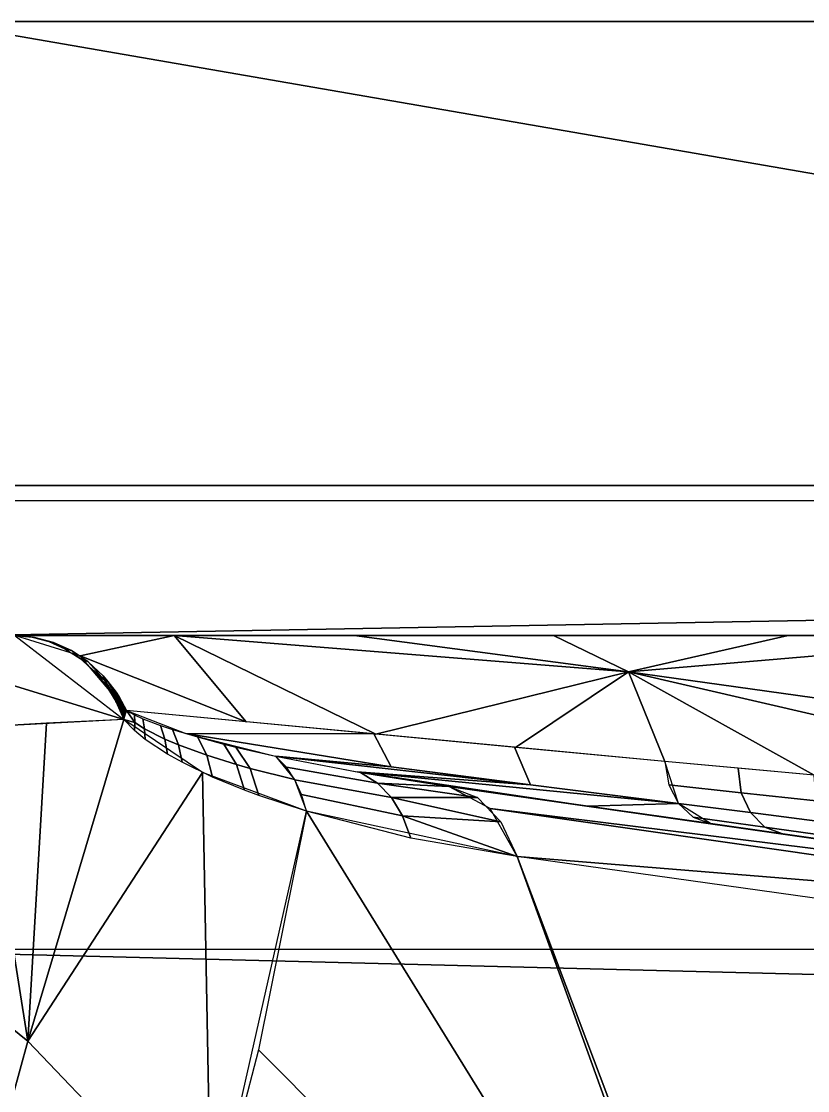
# Model space of a CAD drawing. Extents: x -48 to 59, y -19 to 0.
# Drawn here: x -34.174 to -31.358, y -3.776 to 0.053 of the extents above; entities that cross this region are included whole.
import ezdxf

# ---------------------------------------------------------------- set-up
doc = ezdxf.new("R2010")
doc.units = 0
doc.header["$MEASUREMENT"] = 0
doc.layers.add('IGES LEVEL 0', color=7, linetype='CONTINUOUS')

msp = doc.modelspace()

# ---------------------------------------------------------------- linework, layer by layer
at = {"layer": 'IGES LEVEL 0'}
for points in [[(-34.9167, -1.6089, 23.2895), (-34.9412, 0.0531, 23.3421), (-14.6261, 0.0531, 27.2294), (-14.6084, -1.6089, 27.1741)], [(-34.9412, 0.0531, 23.3421), (-34.9412, 0.0531, 23.3421), (-34.4903, 0.0531, 21.5984), (-29.5445, 0.0531, 22.7928)], [(-29.5445, 0.0531, 22.7928), (-29.5445, 0.0531, 22.7928), (-29.2433, 0.0531, 24.7052), (-34.9412, 0.0531, 23.3421)], [(-24.5684, -1.6641, 23.7692), (-24.5684, -1.6641, 23.7692), (-34.465, -1.6641, 21.544), (-34.4902, 0.0531, 21.5984)], [(-24.5684, -1.6641, 23.7692), (-24.5684, -1.6641, 23.7692), (-34.4902, 0.0531, 21.5984), (-24.567, 0.0531, 23.8291)], [(-34.8921, -3.271, 23.2369), (-34.9167, -1.6089, 23.2895), (-14.6084, -1.6089, 27.1741), (-14.5908, -3.271, 27.1188)], [(-7.6345, -1.6641, 26.0899), (-7.6345, -1.6641, 26.0899), (-34.4654, -1.6641, 21.5439), (-34.34, -2.1469, 21.0602)], [(-7.6345, -1.6641, 26.0899), (-7.6345, -1.6641, 26.0899), (-34.34, -2.1469, 21.0602), (-7.5932, -2.1469, 25.5919)], [(-32.2679, -2.1469, 17.7669), (-32.2679, -2.1469, 17.7669), (-41.0052, -2.1469, 16.1889), (-40.844, -2.1469, 17.4276)], [(-32.2679, -2.1469, 17.7669), (-32.2679, -2.1469, 17.7669), (-40.857, -2.1469, 15.9998), (-41.0052, -2.1469, 16.1889)], [(-32.2679, -2.1469, 17.7669), (-32.2679, -2.1469, 17.7669), (-40.768, -2.1469, 15.9109), (-40.857, -2.1469, 15.9998)], [(-32.2679, -2.1469, 17.7669), (-32.2679, -2.1469, 17.7669), (-40.844, -2.1469, 17.4276), (-34.34, -2.1469, 21.0602)], [(-40.768, -2.1469, 15.9109), (-40.768, -2.1469, 15.9109), (-32.2679, -2.1469, 17.7669), (-34.1977, -2.1469, 14.5557)], [(-34.4874, -2.238, 13.401), (-34.4874, -2.238, 13.401), (-34.1977, -2.1469, 14.5557), (-33.8071, -2.4471, 14.3158)], [(-34.34, -2.1469, 21.0602), (-34.34, -2.1469, 21.0602), (-25.8156, -2.1469, 21.852), (-32.2679, -2.1469, 17.7669)], [(-25.8156, -2.1469, 21.852), (-25.8156, -2.1469, 21.852), (-34.34, -2.1469, 21.0602), (-29.4187, -2.1469, 22.2489)], [(-34.1277, -2.153, 14.5227), (-34.1277, -2.153, 14.5227), (-34.1977, -2.1469, 14.5557), (-34.1362, -2.1522, 14.5179)], [(-33.9638, -2.219, 14.4453), (-33.9638, -2.219, 14.4453), (-34.1977, -2.1469, 14.5557), (-33.6266, -2.1469, 15.6683)], [(-34.1277, -2.153, 14.5227), (-34.1277, -2.153, 14.5227), (-34.1362, -2.1522, 14.5179), (-34.0759, -2.1678, 14.4809)], [(-34.0759, -2.1678, 14.4809), (-34.0759, -2.1678, 14.4809), (-34.0595, -2.1709, 14.4905), (-34.1277, -2.153, 14.5227)], [(-34.0595, -2.1709, 14.4905), (-34.0595, -2.1709, 14.4905), (-34.0759, -2.1678, 14.4809), (-34.0182, -2.1935, 14.4454)], [(-34.0182, -2.1935, 14.4454), (-34.0182, -2.1935, 14.4454), (-33.9945, -2.2002, 14.4598), (-34.0595, -2.1709, 14.4905)], [(-33.3694, -2.4554, 15.1753), (-33.3694, -2.4554, 15.1753), (-33.9638, -2.219, 14.4453), (-33.6266, -2.1469, 15.6683)], [(-31.999, -2.2763, 17.5661), (-31.999, -2.2763, 17.5661), (-33.6266, -2.1469, 15.6683), (-32.9823, -2.1469, 16.7403)], [(-33.6266, -2.1469, 15.6683), (-33.6266, -2.1469, 15.6683), (-32.9045, -2.4996, 15.9625), (-33.3694, -2.4554, 15.1753)], [(-32.9045, -2.4996, 15.9625), (-32.9045, -2.4996, 15.9625), (-33.6266, -2.1469, 15.6683), (-31.999, -2.2763, 17.5661)], [(-31.999, -2.2763, 17.5661), (-31.999, -2.2763, 17.5661), (-32.9823, -2.1469, 16.7403), (-32.2679, -2.1469, 17.7669)], [(-31.4277, -2.1469, 18.7598), (-31.4277, -2.1469, 18.7598), (-31.999, -2.2763, 17.5661), (-32.2679, -2.1469, 17.7669)], [(-31.999, -2.2763, 17.5661), (-31.999, -2.2763, 17.5661), (-31.4277, -2.1469, 18.7598), (-30.4732, -2.1469, 19.6434)], [(-30.4732, -2.1469, 19.6434), (-30.4732, -2.1469, 19.6434), (-29.3505, -2.6469, 19.8527), (-31.999, -2.2763, 17.5661)], [(-33.9945, -2.2002, 14.4598), (-33.9945, -2.2002, 14.4598), (-34.0182, -2.1935, 14.4454), (-33.9643, -2.2287, 14.4123)], [(-33.9643, -2.2287, 14.4123), (-33.9643, -2.2287, 14.4123), (-33.9345, -2.2404, 14.4315), (-33.9945, -2.2002, 14.4598)], [(-33.3694, -2.4554, 15.1753), (-33.3694, -2.4554, 15.1753), (-33.7973, -2.4145, 14.3668), (-33.9638, -2.219, 14.4453)], [(-34.4874, -2.238, 13.401), (-34.4874, -2.238, 13.401), (-33.8071, -2.4471, 14.3158), (-34.3224, -2.4743, 13.3251)], [(-33.8752, -2.3075, 14.3803), (-33.8752, -2.3075, 14.3803), (-33.9643, -2.2287, 14.4123), (-33.9152, -2.2726, 14.3822)], [(-33.9345, -2.2404, 14.4315), (-33.9345, -2.2404, 14.4315), (-33.9643, -2.2287, 14.4123), (-33.8752, -2.3075, 14.3803)], [(-33.8752, -2.3075, 14.3803), (-33.8752, -2.3075, 14.3803), (-33.8808, -2.2903, 14.4061), (-33.9345, -2.2404, 14.4315)], [(-33.8752, -2.3075, 14.3803), (-33.8752, -2.3075, 14.3803), (-33.9152, -2.2726, 14.3822), (-33.8721, -2.3244, 14.3557)], [(-33.8642, -2.3105, 14.3957), (-33.8642, -2.3105, 14.3957), (-33.8347, -2.3488, 14.3844), (-33.8808, -2.2903, 14.4061)], [(-33.8808, -2.2903, 14.4061), (-33.8808, -2.2903, 14.4061), (-33.8752, -2.3075, 14.3803), (-33.8642, -2.3105, 14.3957)], [(-31.999, -2.2763, 17.5661), (-31.999, -2.2763, 17.5661), (-32.404, -2.547, 16.7274), (-32.9045, -2.4996, 15.9625)], [(-31.999, -2.2763, 17.5661), (-31.999, -2.2763, 17.5661), (-31.8692, -2.5974, 17.4692), (-32.404, -2.547, 16.7274)], [(-31.3346, -2.6469, 18.1225), (-31.3346, -2.6469, 18.1225), (-31.8692, -2.5974, 17.4692), (-31.999, -2.2763, 17.5661)], [(-31.999, -2.2763, 17.5661), (-31.999, -2.2763, 17.5661), (-30.3986, -2.6469, 19.0519), (-31.3346, -2.6469, 18.1225)], [(-31.999, -2.2763, 17.5661), (-31.999, -2.2763, 17.5661), (-29.3505, -2.6469, 19.8527), (-30.3986, -2.6469, 19.0519)], [(-33.8752, -2.3075, 14.3803), (-33.8446, -2.3565, 14.3532), (-33.8377, -2.3585, 14.3628), (-33.8642, -2.3105, 14.3957)], [(-33.8721, -2.3244, 14.3557), (-33.8721, -2.3244, 14.3557), (-33.8446, -2.3565, 14.3532), (-33.8752, -2.3075, 14.3803)], [(-33.8446, -2.3565, 14.3532), (-33.8446, -2.3565, 14.3532), (-33.8721, -2.3244, 14.3557), (-33.8358, -2.383, 14.3334)], [(-33.8642, -2.3105, 14.3957), (-33.8642, -2.3105, 14.3957), (-33.8377, -2.3585, 14.3628), (-33.8308, -2.3615, 14.3716)], [(-33.8308, -2.3615, 14.3716), (-33.8308, -2.3615, 14.3716), (-33.8347, -2.3488, 14.3844), (-33.8642, -2.3105, 14.3957)], [(-33.8446, -2.3565, 14.3532), (-33.8231, -2.4023, 14.3325), (-33.8197, -2.4032, 14.3372), (-33.8377, -2.3585, 14.3628)], [(-33.8358, -2.383, 14.3334), (-33.8358, -2.383, 14.3334), (-33.8231, -2.4023, 14.3325), (-33.8446, -2.3565, 14.3532)], [(-33.8377, -2.3585, 14.3628), (-33.8197, -2.4032, 14.3372), (-33.8164, -2.4047, 14.3414), (-33.8308, -2.3615, 14.3716)], [(-33.8236, -2.3656, 14.3798), (-33.8236, -2.3656, 14.3798), (-33.7973, -2.4145, 14.3668), (-33.8347, -2.3488, 14.3844)], [(-33.8347, -2.3488, 14.3844), (-33.8347, -2.3488, 14.3844), (-33.8308, -2.3615, 14.3716), (-33.8236, -2.3656, 14.3798)], [(-33.8308, -2.3615, 14.3716), (-33.8164, -2.4047, 14.3414), (-33.8129, -2.4067, 14.3454), (-33.8236, -2.3656, 14.3798)], [(-33.8236, -2.3656, 14.3798), (-33.8236, -2.3656, 14.3798), (-33.8129, -2.4067, 14.3454), (-33.8094, -2.4092, 14.349)], [(-33.8236, -2.3656, 14.3798), (-33.8236, -2.3656, 14.3798), (-33.8094, -2.4092, 14.349), (-33.8057, -2.4124, 14.3523)], [(-33.8057, -2.4124, 14.3523), (-33.8057, -2.4124, 14.3523), (-33.7973, -2.4145, 14.3668), (-33.8236, -2.3656, 14.3798)], [(-33.8231, -2.4023, 14.3325), (-33.8231, -2.4023, 14.3325), (-33.8358, -2.383, 14.3334), (-33.8071, -2.4471, 14.3158)], [(-33.8231, -2.4023, 14.3325), (-33.8231, -2.4023, 14.3325), (-33.8071, -2.4471, 14.3158), (-33.8197, -2.4032, 14.3372)], [(-33.8197, -2.4032, 14.3372), (-33.8197, -2.4032, 14.3372), (-33.8071, -2.4471, 14.3158), (-33.8164, -2.4047, 14.3414)], [(-33.8164, -2.4047, 14.3414), (-33.8164, -2.4047, 14.3414), (-33.8071, -2.4471, 14.3158), (-33.8129, -2.4067, 14.3454)], [(-33.8129, -2.4067, 14.3454), (-33.8129, -2.4067, 14.3454), (-33.8071, -2.4471, 14.3158), (-33.8094, -2.4092, 14.349)], [(-33.8094, -2.4092, 14.349), (-33.8094, -2.4092, 14.349), (-33.8071, -2.4471, 14.3158), (-33.8057, -2.4124, 14.3523)], [(-33.8057, -2.4124, 14.3523), (-33.8057, -2.4124, 14.3523), (-33.8071, -2.4471, 14.3158), (-33.8024, -2.4158, 14.355)], [(-33.7973, -2.4145, 14.3668), (-33.7973, -2.4145, 14.3668), (-33.8057, -2.4124, 14.3523), (-33.8024, -2.4158, 14.355)], [(-34.151, -3.599, 12.5692), (-34.151, -3.599, 12.5692), (-33.8071, -2.4471, 14.3158), (-34.084, -2.4607, 13.8196)], [(-34.151, -3.599, 12.5692), (-34.151, -3.599, 12.5692), (-33.5258, -2.6367, 14.5867), (-33.8071, -2.4471, 14.3158)], [(-33.7681, -2.4577, 14.3736), (-33.7681, -2.4577, 14.3736), (-33.8071, -2.4471, 14.3158), (-33.7973, -2.4145, 14.3668)], [(-33.8024, -2.4158, 14.355), (-33.8024, -2.4158, 14.355), (-33.8071, -2.4471, 14.3158), (-33.7973, -2.4145, 14.3668)], [(-33.7681, -2.4577, 14.3736), (-33.7681, -2.4577, 14.3736), (-33.7694, -2.4867, 14.3437), (-33.8071, -2.4471, 14.3158)], [(-33.7681, -2.4577, 14.3736), (-33.7681, -2.4577, 14.3736), (-33.7973, -2.4145, 14.3668), (-33.7695, -2.4307, 14.4045)], [(-32.9114, -2.499, 15.9514), (-32.9114, -2.499, 15.9514), (-33.7973, -2.4145, 14.3668), (-33.5848, -2.4977, 14.6796)], [(-33.7695, -2.4307, 14.4045), (-33.7394, -2.4445, 14.4482), (-33.733, -2.48, 14.4125), (-33.7681, -2.4577, 14.3736)], [(-33.7394, -2.4445, 14.4482), (-33.6758, -2.4687, 14.543), (-33.6602, -2.517, 14.4983), (-33.733, -2.48, 14.4125)], [(-34.33, -2.4749, 13.3089), (-34.33, -2.4749, 13.3089), (-34.7418, -3.1228, 11.6126), (-34.151, -3.599, 12.5692)], [(-34.151, -3.599, 12.5692), (-34.151, -3.599, 12.5692), (-34.084, -2.4607, 13.8196), (-34.33, -2.4749, 13.3089)], [(-33.7681, -2.4577, 14.3736), (-33.733, -2.48, 14.4125), (-33.7306, -2.5185, 14.3786), (-33.7694, -2.4867, 14.3437)], [(-33.733, -2.48, 14.4125), (-33.6602, -2.517, 14.4983), (-33.6513, -2.5709, 14.457), (-33.7306, -2.5185, 14.3786)], [(-33.6758, -2.4687, 14.543), (-33.6329, -2.483, 14.6075), (-33.6115, -2.538, 14.557), (-33.6602, -2.517, 14.4983)], [(-33.6329, -2.483, 14.6075), (-33.5431, -2.5098, 14.7417), (-33.51, -2.5754, 14.6794), (-33.6115, -2.538, 14.557)], [(-33.6602, -2.517, 14.4983), (-33.6115, -2.538, 14.557), (-33.5987, -2.6004, 14.511), (-33.6513, -2.5709, 14.457)], [(-32.8491, -2.6172, 15.9013), (-32.8491, -2.6172, 15.9013), (-33.5848, -2.4977, 14.6796), (-33.2634, -2.5786, 15.1457)], [(-33.5848, -2.4977, 14.6796), (-33.5848, -2.4977, 14.6796), (-32.8491, -2.6172, 15.9013), (-32.9114, -2.499, 15.9514)], [(-33.5431, -2.5098, 14.7417), (-33.4486, -2.535, 14.8808), (-33.4036, -2.6088, 14.8064), (-33.51, -2.5754, 14.6794)], [(-32.8491, -2.6172, 15.9013), (-32.3509, -2.6809, 16.6695), (-32.4076, -2.5467, 16.7222), (-32.9114, -2.499, 15.9514)], [(-33.6115, -2.538, 14.557), (-33.51, -2.5754, 14.6794), (-33.4896, -2.6532, 14.6242), (-33.5987, -2.6004, 14.511)], [(-33.4486, -2.535, 14.8808), (-33.4055, -2.5458, 14.9435), (-33.355, -2.6224, 14.8634), (-33.4036, -2.6088, 14.8064)], [(-33.4055, -2.5458, 14.9435), (-33.2634, -2.5786, 15.1457), (-33.1954, -2.6616, 15.0469), (-33.355, -2.6224, 14.8634)], [(-32.3509, -2.6809, 16.6695), (-31.8201, -2.7483, 17.4155), (-31.8692, -2.5974, 17.4692), (-32.4076, -2.5467, 16.7222)], [(-33.51, -2.5754, 14.6794), (-33.4036, -2.6088, 14.8064), (-33.3755, -2.7003, 14.7416), (-33.4896, -2.6532, 14.6242)], [(-32.898, -2.6747, 15.4919), (-33.2247, -2.6182, 15.092), (-33.2634, -2.5786, 15.1457), (-32.9594, -2.6372, 15.5647)], [(-32.3509, -2.6809, 16.6695), (-32.3509, -2.6809, 16.6695), (-33.2634, -2.5786, 15.1457), (-32.9718, -2.635, 15.548)], [(-33.2634, -2.5786, 15.1457), (-33.2634, -2.5786, 15.1457), (-32.3509, -2.6809, 16.6695), (-32.8491, -2.6172, 15.9013)], [(-31.8547, -2.6811, 17.449), (-31.5955, -2.7094, 17.7837), (-31.6066, -2.6217, 17.8031), (-31.8692, -2.5974, 17.4692)], [(-33.5258, -2.6367, 14.5867), (-33.5258, -2.6367, 14.5867), (-34.151, -3.599, 12.5692), (-33.495, -4.2866, 12.9662)], [(-33.495, -4.2866, 12.9662), (-33.495, -4.2866, 12.9662), (-33.1525, -2.7758, 14.9639), (-33.5258, -2.6367, 14.5867)], [(-33.4036, -2.6088, 14.8064), (-33.355, -2.6224, 14.8634), (-33.3235, -2.7196, 14.7944), (-33.3755, -2.7003, 14.7416)], [(-33.355, -2.6224, 14.8634), (-33.1954, -2.6616, 15.0469), (-33.1525, -2.7758, 14.9639), (-33.3235, -2.7196, 14.7944)], [(-32.8489, -2.726, 15.4289), (-33.1947, -2.6628, 15.0458), (-33.2247, -2.6182, 15.092), (-32.898, -2.6747, 15.4919)], [(-32.9718, -2.635, 15.548), (-32.9718, -2.635, 15.548), (-32.6426, -2.6867, 15.9839), (-32.1474, -2.7571, 16.7171)], [(-32.9718, -2.635, 15.548), (-32.9718, -2.635, 15.548), (-31.8201, -2.7483, 17.4155), (-32.3509, -2.6809, 16.6695)], [(-32.9718, -2.635, 15.548), (-32.9718, -2.635, 15.548), (-32.1474, -2.7571, 16.7171), (-31.8201, -2.7483, 17.4155)], [(-32.898, -2.6747, 15.4919), (-32.898, -2.6747, 15.4919), (-32.9594, -2.6372, 15.5647), (-32.6426, -2.6867, 15.9839)], [(-31.5955, -2.7094, 17.7837), (-31.3272, -2.7386, 18.1044), (-31.3346, -2.6469, 18.1225), (-31.6066, -2.6217, 17.8031)], [(-32.8085, -2.7924, 15.3717), (-33.1704, -2.7154, 15.0029), (-33.1947, -2.6628, 15.0458), (-32.8489, -2.726, 15.4289)], [(-32.898, -2.6747, 15.4919), (-32.898, -2.6747, 15.4919), (-32.6426, -2.6867, 15.9839), (-32.5407, -2.727, 15.8676)], [(-32.5407, -2.727, 15.8676), (-32.5407, -2.727, 15.8676), (-32.8489, -2.726, 15.4289), (-32.898, -2.6747, 15.4919)], [(-32.7788, -2.8724, 15.3226), (-33.1525, -2.7758, 14.9639), (-33.1704, -2.7154, 15.0029), (-32.8085, -2.7924, 15.3717)], [(-29.4185, -3.1469, 18.0828), (-29.4185, -3.1469, 18.0828), (-32.6426, -2.6867, 15.9839), (-31.8989, -2.7925, 16.6196)], [(-29.4185, -3.1469, 18.0828), (-29.4185, -3.1469, 18.0828), (-32.4949, -2.7659, 15.8121), (-32.6426, -2.6867, 15.9839)], [(-31.7051, -2.8201, 17.3203), (-31.7051, -2.8201, 17.3203), (-32.6426, -2.6867, 15.9839), (-31.1121, -2.9045, 17.1892)], [(-31.8201, -2.7483, 17.4155), (-31.5627, -2.7808, 17.7484), (-31.5955, -2.7094, 17.7837), (-31.8547, -2.6811, 17.449)], [(-31.5627, -2.7808, 17.7484), (-31.2965, -2.8143, 18.0677), (-31.3272, -2.7386, 18.1044), (-31.5955, -2.7094, 17.7837)], [(-32.8489, -2.726, 15.4289), (-32.8489, -2.726, 15.4289), (-32.5407, -2.727, 15.8676), (-32.4563, -2.8138, 15.7631)], [(-32.4563, -2.8138, 15.7631), (-32.4563, -2.8138, 15.7631), (-32.8085, -2.7924, 15.3717), (-32.8489, -2.726, 15.4289)], [(-31.8201, -2.7483, 17.4155), (-31.8201, -2.7483, 17.4155), (-32.1474, -2.7571, 16.7171), (-31.7051, -2.8201, 17.3203)], [(-31.7676, -2.7972, 17.3703), (-31.5107, -2.8328, 17.6996), (-31.5627, -2.7808, 17.7484), (-31.8201, -2.7483, 17.4155)], [(-31.4782, -5.4837, 14.188), (-31.4782, -5.4837, 14.188), (-33.1525, -2.7758, 14.9639), (-33.3254, -3.6302, 13.9446)], [(-31.4782, -5.4837, 14.188), (-31.4782, -5.4837, 14.188), (-32.3983, -2.9383, 15.6812), (-33.1525, -2.7758, 14.9639)], [(-32.8085, -2.7924, 15.3717), (-32.8085, -2.7924, 15.3717), (-32.4563, -2.8138, 15.7631), (-32.3983, -2.9383, 15.6812)], [(-32.8085, -2.7924, 15.3717), (-32.8085, -2.7924, 15.3717), (-32.3983, -2.9383, 15.6812), (-32.7788, -2.8724, 15.3226)], [(-32.4949, -2.7659, 15.8121), (-32.4949, -2.7659, 15.8121), (-29.4185, -3.1469, 18.0828), (-29.8362, -3.1469, 17.6641)], [(-29.8362, -3.1469, 17.6641), (-29.8362, -3.1469, 17.6641), (-32.3983, -2.9383, 15.6812), (-32.4949, -2.7659, 15.8121)], [(-29.4185, -3.1469, 18.0828), (-29.4185, -3.1469, 18.0828), (-31.8989, -2.7925, 16.6196), (-31.1121, -2.9045, 17.1892)], [(-31.5107, -2.8328, 17.6996), (-31.2451, -2.8695, 18.0153), (-31.2965, -2.8143, 18.0677), (-31.5627, -2.7808, 17.7484)], [(-31.7051, -2.8201, 17.3203), (-31.4481, -2.8567, 17.6455), (-31.5107, -2.8328, 17.6996), (-31.7676, -2.7972, 17.3703)], [(-31.1121, -2.9045, 17.1892), (-31.1121, -2.9045, 17.1892), (-31.1826, -2.8944, 17.9569), (-31.7051, -2.8201, 17.3203)], [(-31.4481, -2.8567, 17.6455), (-31.1826, -2.8944, 17.9569), (-31.2451, -2.8695, 18.0153), (-31.5107, -2.8328, 17.6996)], [(-32.3983, -2.9383, 15.6812), (-32.3983, -2.9383, 15.6812), (-29.8362, -3.1469, 17.6641), (-30.9073, -3.1469, 16.8554)], [(-31.5774, -5.112, 14.4974), (-31.5774, -5.112, 14.4974), (-30.9073, -3.1469, 16.8554), (-32.3983, -2.9383, 15.6812)], [(-32.3983, -2.9383, 15.6812), (-32.3983, -2.9383, 15.6812), (-31.4782, -5.4837, 14.188), (-31.5774, -5.112, 14.4974)], [(-34.7418, -3.1228, 11.6126), (-34.7418, -3.1228, 11.6126), (-34.2334, -3.8995, 12.0339), (-34.151, -3.599, 12.5692)], [(-30.9073, -3.1469, 16.8554), (-30.9073, -3.1469, 16.8554), (-31.5774, -5.112, 14.4974), (-29.098, -5.749, 15.858)], [(-8.0196, -3.9469, 27.1075), (-8.0196, -3.9469, 27.1075), (-34.8921, -3.271, 23.2369), (-34.718, -3.9469, 22.5593)], [(-8.0196, -3.9469, 27.1075), (-8.0196, -3.9469, 27.1075), (-8.0788, -3.271, 27.8046), (-34.8921, -3.271, 23.2369)], [(-34.151, -3.599, 12.5692), (-34.2334, -3.8995, 12.0339), (-33.593, -4.6059, 12.3981), (-33.495, -4.2866, 12.9662)], [(-31.4782, -5.4837, 14.188), (-31.4782, -5.4837, 14.188), (-33.3254, -3.6302, 13.9446), (-33.5146, -4.3606, 12.8398)]]:
    msp.add_3dface(points, dxfattribs=at)

doc.saveas('drawing.dxf')
